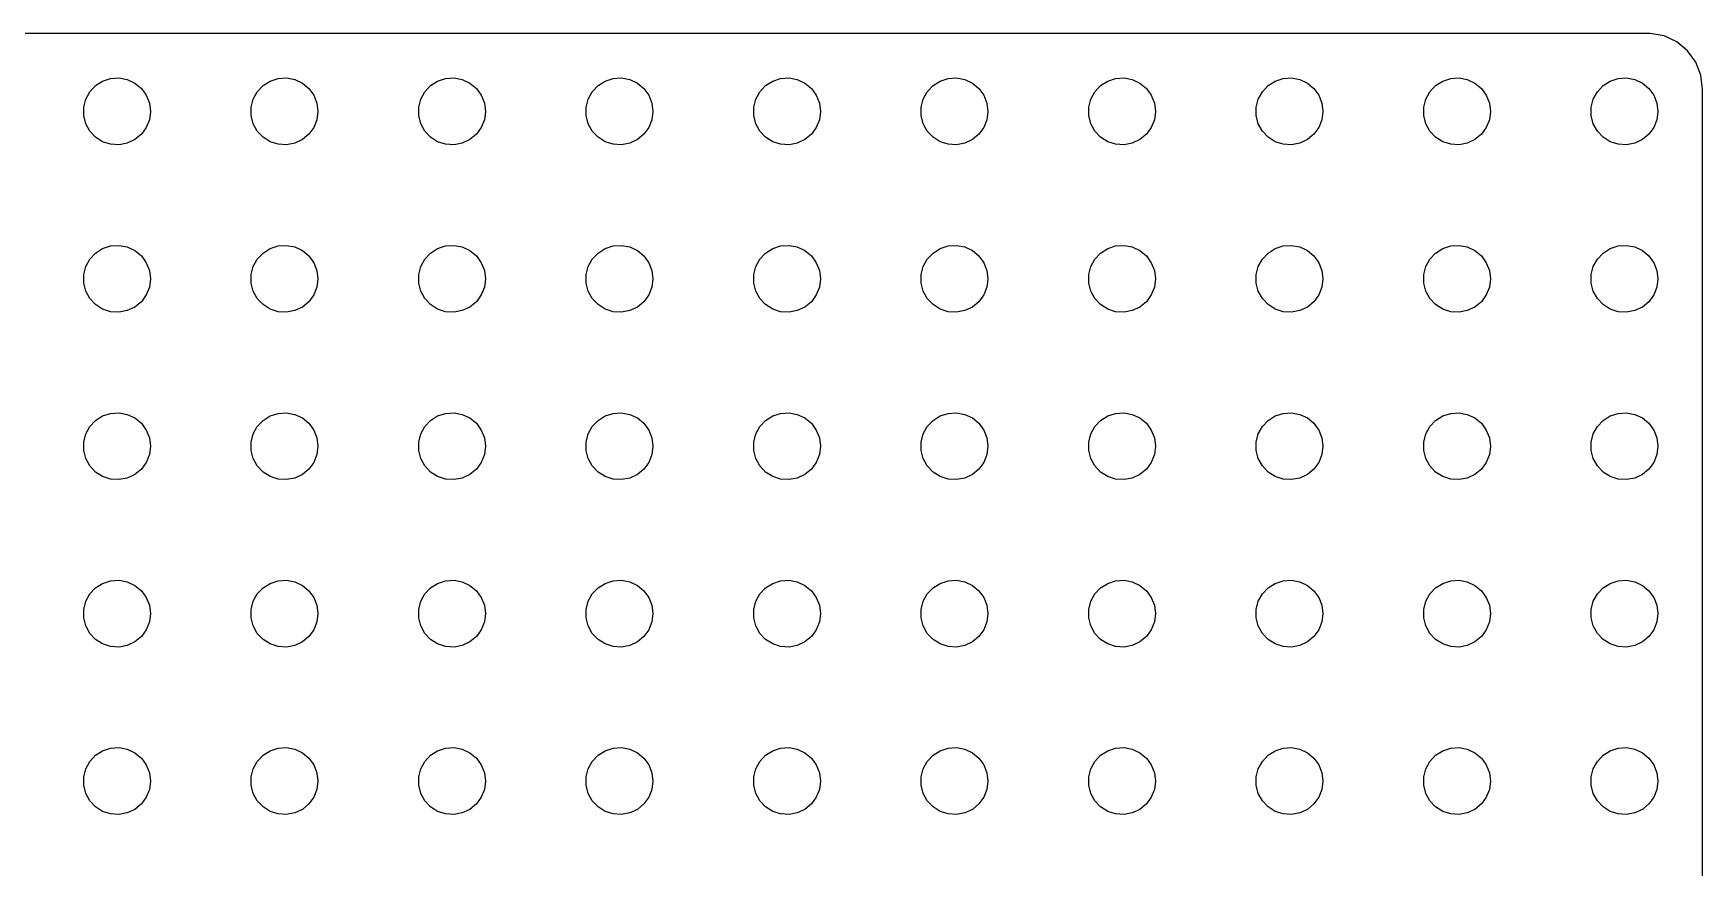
# Model space of a CAD drawing. Header units: metres. Extents: x -149 to 150, y -149 to 149.
# Drawn here: x 0 to 149.5, y 74.7 to 149.5 of the extents above; entities that cross this region are included whole.
import ezdxf

# ---------------------------------------------------------------- set-up
doc = ezdxf.new("R2010")
doc.units = ezdxf.units.M

msp = doc.modelspace()

# ---------------------------------------------------------------- linework, layer by layer
for p, q in [((144.814, 149.49), (-144.186, 149.49)), ((146.045, 149.255), (144.814, 149.49)), ((147.179, 148.722), (146.045, 149.255)), ((148.145, 147.923), (147.179, 148.722)), ((148.882, 146.909), (148.145, 147.923)), ((149.343, 145.743), (148.882, 146.909)), ((5.58772, 144.812), (6.22266, 145.214)), ((6.22266, 145.214), (6.93785, 145.447)), ((6.93785, 145.447), (7.68837, 145.494)), ((7.68837, 145.494), (8.42705, 145.353)), ((8.42705, 145.353), (9.10747, 145.033)), ((9.10747, 145.033), (9.6869, 144.554)), ((20.5877, 144.812), (21.2227, 145.214)), ((21.2227, 145.214), (21.9379, 145.447)), ((21.9379, 145.447), (22.6884, 145.494)), ((22.6884, 145.494), (23.427, 145.353)), ((23.427, 145.353), (24.1075, 145.033)), ((24.1075, 145.033), (24.6869, 144.554)), ((35.5877, 144.812), (36.2227, 145.214)), ((36.2227, 145.214), (36.9379, 145.447)), ((36.9379, 145.447), (37.6884, 145.494)), ((37.6884, 145.494), (38.427, 145.353)), ((38.427, 145.353), (39.1075, 145.033)), ((39.1075, 145.033), (39.6869, 144.554)), ((50.5877, 144.812), (51.2227, 145.214)), ((51.2227, 145.214), (51.9379, 145.447)), ((51.9379, 145.447), (52.6884, 145.494)), ((52.6884, 145.494), (53.427, 145.353)), ((53.427, 145.353), (54.1075, 145.033)), ((54.1075, 145.033), (54.6869, 144.554)), ((65.5877, 144.812), (66.2227, 145.214)), ((66.2227, 145.214), (66.9379, 145.447)), ((66.9379, 145.447), (67.6884, 145.494)), ((67.6884, 145.494), (68.427, 145.353)), ((68.427, 145.353), (69.1075, 145.033)), ((69.1075, 145.033), (69.6869, 144.554)), ((80.5877, 144.812), (81.2227, 145.214)), ((81.2227, 145.214), (81.9379, 145.447)), ((81.9379, 145.447), (82.6884, 145.494)), ((82.6884, 145.494), (83.427, 145.353)), ((83.427, 145.353), (84.1075, 145.033)), ((84.1075, 145.033), (84.6869, 144.554)), ((95.5877, 144.812), (96.2227, 145.214)), ((96.2227, 145.214), (96.9379, 145.447)), ((96.9379, 145.447), (97.6884, 145.494)), ((97.6884, 145.494), (98.427, 145.353)), ((98.427, 145.353), (99.1075, 145.033)), ((99.1075, 145.033), (99.6869, 144.554)), ((110.588, 144.812), (111.223, 145.214)), ((111.223, 145.214), (111.938, 145.447)), ((111.938, 145.447), (112.688, 145.494)), ((112.688, 145.494), (113.427, 145.353)), ((113.427, 145.353), (114.107, 145.033)), ((114.107, 145.033), (114.687, 144.554)), ((125.588, 144.812), (126.223, 145.214)), ((126.223, 145.214), (126.938, 145.447)), ((126.938, 145.447), (127.688, 145.494)), ((127.688, 145.494), (128.427, 145.353)), ((128.427, 145.353), (129.107, 145.033)), ((129.107, 145.033), (129.687, 144.554)), ((140.588, 144.812), (141.223, 145.214)), ((141.223, 145.214), (141.938, 145.447)), ((141.938, 145.447), (142.688, 145.494)), ((142.688, 145.494), (143.427, 145.353)), ((143.427, 145.353), (144.107, 145.033)), ((144.107, 145.033), (144.687, 144.554)), ((149.5, 144.5), (149.343, 145.743)), ((4.52365, 142.876), (4.71066, 143.604)), ((4.71066, 143.604), (5.07294, 144.263)), ((5.07294, 144.263), (5.58772, 144.812)), ((9.6869, 144.554), (10.1289, 143.945)), ((10.1289, 143.945), (10.4057, 143.246)), ((19.5237, 142.876), (19.7107, 143.604)), ((19.7107, 143.604), (20.0729, 144.263)), ((20.0729, 144.263), (20.5877, 144.812)), ((24.6869, 144.554), (25.1289, 143.945)), ((25.1289, 143.945), (25.4057, 143.246)), ((34.5237, 142.876), (34.7107, 143.604)), ((34.7107, 143.604), (35.0729, 144.263)), ((35.0729, 144.263), (35.5877, 144.812)), ((39.6869, 144.554), (40.1289, 143.945)), ((40.1289, 143.945), (40.4057, 143.246)), ((49.5237, 142.876), (49.7107, 143.604)), ((49.7107, 143.604), (50.0729, 144.263)), ((50.0729, 144.263), (50.5877, 144.812)), ((54.6869, 144.554), (55.1289, 143.945)), ((55.1289, 143.945), (55.4057, 143.246)), ((64.5237, 142.876), (64.7107, 143.604)), ((64.7107, 143.604), (65.073, 144.263)), ((65.073, 144.263), (65.5877, 144.812)), ((69.6869, 144.554), (70.1289, 143.945)), ((70.1289, 143.945), (70.4057, 143.246)), ((79.5237, 142.876), (79.7107, 143.604)), ((79.7107, 143.604), (80.073, 144.263)), ((80.073, 144.263), (80.5877, 144.812)), ((84.6869, 144.554), (85.1289, 143.945)), ((85.1289, 143.945), (85.4057, 143.246)), ((94.5237, 142.876), (94.7107, 143.604)), ((94.7107, 143.604), (95.073, 144.263)), ((95.073, 144.263), (95.5877, 144.812)), ((99.6869, 144.554), (100.129, 143.945)), ((100.129, 143.945), (100.406, 143.246)), ((109.524, 142.876), (109.711, 143.604)), ((109.711, 143.604), (110.073, 144.263)), ((110.073, 144.263), (110.588, 144.812)), ((114.687, 144.554), (115.129, 143.945)), ((115.129, 143.945), (115.406, 143.246)), ((124.524, 142.876), (124.711, 143.604)), ((124.711, 143.604), (125.073, 144.263)), ((125.073, 144.263), (125.588, 144.812)), ((129.687, 144.554), (130.129, 143.945)), ((130.129, 143.945), (130.406, 143.246)), ((139.524, 142.876), (139.711, 143.604)), ((139.711, 143.604), (140.073, 144.263)), ((140.073, 144.263), (140.588, 144.812)), ((144.687, 144.554), (145.129, 143.945)), ((145.129, 143.945), (145.406, 143.246)), ((149.5, -144.5), (149.5, 144.5)), ((4.52365, 142.124), (4.52365, 142.876)), ((4.71066, 141.396), (4.52365, 142.124)), ((10.4057, 143.246), (10.5, 142.5)), ((10.5, 142.5), (10.4057, 141.754)), ((19.5237, 142.124), (19.5237, 142.876)), ((19.7107, 141.396), (19.5237, 142.124)), ((25.4057, 143.246), (25.5, 142.5)), ((25.5, 142.5), (25.4057, 141.754)), ((34.5237, 142.124), (34.5237, 142.876)), ((34.7107, 141.396), (34.5237, 142.124)), ((40.4057, 143.246), (40.5, 142.5)), ((40.5, 142.5), (40.4057, 141.754)), ((49.5237, 142.124), (49.5237, 142.876)), ((49.7107, 141.396), (49.5237, 142.124)), ((55.4057, 143.246), (55.5, 142.5)), ((55.5, 142.5), (55.4057, 141.754)), ((64.5237, 142.124), (64.5237, 142.876)), ((64.7107, 141.396), (64.5237, 142.124)), ((70.4057, 143.246), (70.5, 142.5)), ((70.5, 142.5), (70.4057, 141.754)), ((79.5237, 142.124), (79.5237, 142.876)), ((79.7107, 141.396), (79.5237, 142.124)), ((85.4057, 143.246), (85.5, 142.5)), ((85.5, 142.5), (85.4057, 141.754)), ((94.5237, 142.124), (94.5237, 142.876)), ((94.7107, 141.396), (94.5237, 142.124)), ((100.406, 143.246), (100.5, 142.5)), ((100.5, 142.5), (100.406, 141.754)), ((109.524, 142.124), (109.524, 142.876)), ((109.711, 141.396), (109.524, 142.124)), ((115.406, 143.246), (115.5, 142.5)), ((115.5, 142.5), (115.406, 141.754)), ((124.524, 142.124), (124.524, 142.876)), ((124.711, 141.396), (124.524, 142.124)), ((130.406, 143.246), (130.5, 142.5)), ((130.5, 142.5), (130.406, 141.754)), ((139.524, 142.124), (139.524, 142.876)), ((139.711, 141.396), (139.524, 142.124)), ((145.406, 143.246), (145.5, 142.5)), ((145.5, 142.5), (145.406, 141.754)), ((5.07294, 140.737), (4.71066, 141.396)), ((5.58772, 140.188), (5.07294, 140.737)), ((10.1289, 141.055), (9.6869, 140.446)), ((10.4057, 141.754), (10.1289, 141.055)), ((20.0729, 140.737), (19.7107, 141.396)), ((20.5877, 140.188), (20.0729, 140.737)), ((25.1289, 141.055), (24.6869, 140.446)), ((25.4057, 141.754), (25.1289, 141.055)), ((35.0729, 140.737), (34.7107, 141.396)), ((35.5877, 140.188), (35.0729, 140.737)), ((40.1289, 141.055), (39.6869, 140.446)), ((40.4057, 141.754), (40.1289, 141.055)), ((50.0729, 140.737), (49.7107, 141.396)), ((50.5877, 140.188), (50.0729, 140.737)), ((55.1289, 141.055), (54.6869, 140.446)), ((55.4057, 141.754), (55.1289, 141.055)), ((65.073, 140.737), (64.7107, 141.396)), ((65.5877, 140.188), (65.073, 140.737)), ((70.1289, 141.055), (69.6869, 140.446)), ((70.4057, 141.754), (70.1289, 141.055)), ((80.073, 140.737), (79.7107, 141.396)), ((80.5877, 140.188), (80.073, 140.737)), ((85.1289, 141.055), (84.6869, 140.446)), ((85.4057, 141.754), (85.1289, 141.055)), ((95.073, 140.737), (94.7107, 141.396)), ((95.5877, 140.188), (95.073, 140.737)), ((100.129, 141.055), (99.6869, 140.446)), ((100.406, 141.754), (100.129, 141.055)), ((110.073, 140.737), (109.711, 141.396)), ((110.588, 140.188), (110.073, 140.737)), ((115.129, 141.055), (114.687, 140.446)), ((115.406, 141.754), (115.129, 141.055)), ((125.073, 140.737), (124.711, 141.396)), ((125.588, 140.188), (125.073, 140.737)), ((130.129, 141.055), (129.687, 140.446)), ((130.406, 141.754), (130.129, 141.055)), ((140.073, 140.737), (139.711, 141.396)), ((140.588, 140.188), (140.073, 140.737)), ((145.129, 141.055), (144.687, 140.446)), ((145.406, 141.754), (145.129, 141.055)), ((6.22266, 139.786), (5.58772, 140.188)), ((6.93785, 139.553), (6.22266, 139.786)), ((7.68837, 139.506), (6.93785, 139.553)), ((8.42705, 139.647), (7.68837, 139.506)), ((9.10747, 139.967), (8.42705, 139.647)), ((9.6869, 140.446), (9.10747, 139.967)), ((21.2227, 139.786), (20.5877, 140.188)), ((21.9379, 139.553), (21.2227, 139.786)), ((22.6884, 139.506), (21.9379, 139.553)), ((23.427, 139.647), (22.6884, 139.506)), ((24.1075, 139.967), (23.427, 139.647)), ((24.6869, 140.446), (24.1075, 139.967)), ((36.2227, 139.786), (35.5877, 140.188)), ((36.9379, 139.553), (36.2227, 139.786)), ((37.6884, 139.506), (36.9379, 139.553)), ((38.427, 139.647), (37.6884, 139.506)), ((39.1075, 139.967), (38.427, 139.647)), ((39.6869, 140.446), (39.1075, 139.967)), ((51.2227, 139.786), (50.5877, 140.188)), ((51.9379, 139.553), (51.2227, 139.786)), ((52.6884, 139.506), (51.9379, 139.553)), ((53.427, 139.647), (52.6884, 139.506)), ((54.1075, 139.967), (53.427, 139.647)), ((54.6869, 140.446), (54.1075, 139.967)), ((66.2227, 139.786), (65.5877, 140.188)), ((66.9379, 139.553), (66.2227, 139.786)), ((67.6884, 139.506), (66.9379, 139.553)), ((68.427, 139.647), (67.6884, 139.506)), ((69.1075, 139.967), (68.427, 139.647)), ((69.6869, 140.446), (69.1075, 139.967)), ((81.2227, 139.786), (80.5877, 140.188)), ((81.9379, 139.553), (81.2227, 139.786)), ((82.6884, 139.506), (81.9379, 139.553)), ((83.427, 139.647), (82.6884, 139.506)), ((84.1075, 139.967), (83.427, 139.647)), ((84.6869, 140.446), (84.1075, 139.967)), ((96.2227, 139.786), (95.5877, 140.188)), ((96.9379, 139.553), (96.2227, 139.786)), ((97.6884, 139.506), (96.9379, 139.553)), ((98.427, 139.647), (97.6884, 139.506)), ((99.1075, 139.967), (98.427, 139.647)), ((99.6869, 140.446), (99.1075, 139.967)), ((111.223, 139.786), (110.588, 140.188)), ((111.938, 139.553), (111.223, 139.786)), ((112.688, 139.506), (111.938, 139.553)), ((113.427, 139.647), (112.688, 139.506)), ((114.107, 139.967), (113.427, 139.647)), ((114.687, 140.446), (114.107, 139.967)), ((126.223, 139.786), (125.588, 140.188)), ((126.938, 139.553), (126.223, 139.786)), ((127.688, 139.506), (126.938, 139.553)), ((128.427, 139.647), (127.688, 139.506)), ((129.107, 139.967), (128.427, 139.647)), ((129.687, 140.446), (129.107, 139.967)), ((141.223, 139.786), (140.588, 140.188)), ((141.938, 139.553), (141.223, 139.786)), ((142.688, 139.506), (141.938, 139.553)), ((143.427, 139.647), (142.688, 139.506)), ((144.107, 139.967), (143.427, 139.647)), ((144.687, 140.446), (144.107, 139.967)), ((5.58772, 129.812), (6.22266, 130.214)), ((6.22266, 130.214), (6.93785, 130.447)), ((6.93785, 130.447), (7.68837, 130.494)), ((7.68837, 130.494), (8.42705, 130.353)), ((8.42705, 130.353), (9.10747, 130.033)), ((20.5877, 129.812), (21.2227, 130.214)), ((21.2227, 130.214), (21.9379, 130.447)), ((21.9379, 130.447), (22.6884, 130.494)), ((22.6884, 130.494), (23.427, 130.353)), ((23.427, 130.353), (24.1075, 130.033)), ((35.5877, 129.812), (36.2227, 130.214)), ((36.2227, 130.214), (36.9379, 130.447)), ((36.9379, 130.447), (37.6884, 130.494)), ((37.6884, 130.494), (38.427, 130.353)), ((38.427, 130.353), (39.1075, 130.033)), ((50.5877, 129.812), (51.2227, 130.214)), ((51.2227, 130.214), (51.9379, 130.447)), ((51.9379, 130.447), (52.6884, 130.494)), ((52.6884, 130.494), (53.427, 130.353)), ((53.427, 130.353), (54.1075, 130.033)), ((65.5877, 129.812), (66.2227, 130.214)), ((66.2227, 130.214), (66.9379, 130.447)), ((66.9379, 130.447), (67.6884, 130.494)), ((67.6884, 130.494), (68.427, 130.353)), ((68.427, 130.353), (69.1075, 130.033)), ((80.5877, 129.812), (81.2227, 130.214)), ((81.2227, 130.214), (81.9379, 130.447)), ((81.9379, 130.447), (82.6884, 130.494)), ((82.6884, 130.494), (83.427, 130.353)), ((83.427, 130.353), (84.1075, 130.033)), ((95.5877, 129.812), (96.2227, 130.214)), ((96.2227, 130.214), (96.9379, 130.447)), ((96.9379, 130.447), (97.6884, 130.494)), ((97.6884, 130.494), (98.427, 130.353)), ((98.427, 130.353), (99.1075, 130.033)), ((110.588, 129.812), (111.223, 130.214)), ((111.223, 130.214), (111.938, 130.447)), ((111.938, 130.447), (112.688, 130.494)), ((112.688, 130.494), (113.427, 130.353)), ((113.427, 130.353), (114.107, 130.033)), ((125.588, 129.812), (126.223, 130.214)), ((126.223, 130.214), (126.938, 130.447)), ((126.938, 130.447), (127.688, 130.494)), ((127.688, 130.494), (128.427, 130.353)), ((128.427, 130.353), (129.107, 130.033)), ((140.588, 129.812), (141.223, 130.214)), ((141.223, 130.214), (141.938, 130.447)), ((141.938, 130.447), (142.688, 130.494)), ((142.688, 130.494), (143.427, 130.353)), ((143.427, 130.353), (144.107, 130.033)), ((4.52365, 127.876), (4.71066, 128.604)), ((4.71066, 128.604), (5.07294, 129.263)), ((5.07294, 129.263), (5.58772, 129.812)), ((9.10747, 130.033), (9.6869, 129.554)), ((9.6869, 129.554), (10.1289, 128.945)), ((10.1289, 128.945), (10.4057, 128.246)), ((19.5237, 127.876), (19.7107, 128.604)), ((19.7107, 128.604), (20.0729, 129.263)), ((20.0729, 129.263), (20.5877, 129.812)), ((24.1075, 130.033), (24.6869, 129.554)), ((24.6869, 129.554), (25.1289, 128.945)), ((25.1289, 128.945), (25.4057, 128.246)), ((34.5237, 127.876), (34.7107, 128.604)), ((34.7107, 128.604), (35.0729, 129.263)), ((35.0729, 129.263), (35.5877, 129.812)), ((39.1075, 130.033), (39.6869, 129.554)), ((39.6869, 129.554), (40.1289, 128.945)), ((40.1289, 128.945), (40.4057, 128.246)), ((49.5237, 127.876), (49.7107, 128.604)), ((49.7107, 128.604), (50.0729, 129.263)), ((50.0729, 129.263), (50.5877, 129.812)), ((54.1075, 130.033), (54.6869, 129.554)), ((54.6869, 129.554), (55.1289, 128.945)), ((55.1289, 128.945), (55.4057, 128.246)), ((64.5237, 127.876), (64.7107, 128.604)), ((64.7107, 128.604), (65.073, 129.263)), ((65.073, 129.263), (65.5877, 129.812)), ((69.1075, 130.033), (69.6869, 129.554)), ((69.6869, 129.554), (70.1289, 128.945)), ((70.1289, 128.945), (70.4057, 128.246)), ((79.5237, 127.876), (79.7107, 128.604)), ((79.7107, 128.604), (80.073, 129.263)), ((80.073, 129.263), (80.5877, 129.812)), ((84.1075, 130.033), (84.6869, 129.554)), ((84.6869, 129.554), (85.1289, 128.945)), ((85.1289, 128.945), (85.4057, 128.246)), ((94.5237, 127.876), (94.7107, 128.604)), ((94.7107, 128.604), (95.073, 129.263)), ((95.073, 129.263), (95.5877, 129.812)), ((99.1075, 130.033), (99.6869, 129.554)), ((99.6869, 129.554), (100.129, 128.945)), ((100.129, 128.945), (100.406, 128.246)), ((109.524, 127.876), (109.711, 128.604)), ((109.711, 128.604), (110.073, 129.263)), ((110.073, 129.263), (110.588, 129.812)), ((114.107, 130.033), (114.687, 129.554)), ((114.687, 129.554), (115.129, 128.945)), ((115.129, 128.945), (115.406, 128.246)), ((124.524, 127.876), (124.711, 128.604)), ((124.711, 128.604), (125.073, 129.263)), ((125.073, 129.263), (125.588, 129.812)), ((129.107, 130.033), (129.687, 129.554)), ((129.687, 129.554), (130.129, 128.945)), ((130.129, 128.945), (130.406, 128.246)), ((139.524, 127.876), (139.711, 128.604)), ((139.711, 128.604), (140.073, 129.263)), ((140.073, 129.263), (140.588, 129.812)), ((144.107, 130.033), (144.687, 129.554)), ((144.687, 129.554), (145.129, 128.945)), ((145.129, 128.945), (145.406, 128.246)), ((4.52365, 127.124), (4.52365, 127.876)), ((4.71066, 126.396), (4.52365, 127.124)), ((10.4057, 128.246), (10.5, 127.5)), ((10.5, 127.5), (10.4057, 126.754)), ((19.5237, 127.124), (19.5237, 127.876)), ((19.7107, 126.396), (19.5237, 127.124)), ((25.4057, 128.246), (25.5, 127.5)), ((25.5, 127.5), (25.4057, 126.754)), ((34.5237, 127.124), (34.5237, 127.876)), ((34.7107, 126.396), (34.5237, 127.124)), ((40.4057, 128.246), (40.5, 127.5)), ((40.5, 127.5), (40.4057, 126.754)), ((49.5237, 127.124), (49.5237, 127.876)), ((49.7107, 126.396), (49.5237, 127.124)), ((55.4057, 128.246), (55.5, 127.5)), ((55.5, 127.5), (55.4057, 126.754)), ((64.5237, 127.124), (64.5237, 127.876)), ((64.7107, 126.396), (64.5237, 127.124)), ((70.4057, 128.246), (70.5, 127.5)), ((70.5, 127.5), (70.4057, 126.754)), ((79.5237, 127.124), (79.5237, 127.876)), ((79.7107, 126.396), (79.5237, 127.124)), ((85.4057, 128.246), (85.5, 127.5)), ((85.5, 127.5), (85.4057, 126.754)), ((94.5237, 127.124), (94.5237, 127.876)), ((94.7107, 126.396), (94.5237, 127.124)), ((100.406, 128.246), (100.5, 127.5)), ((100.5, 127.5), (100.406, 126.754)), ((109.524, 127.124), (109.524, 127.876)), ((109.711, 126.396), (109.524, 127.124)), ((115.406, 128.246), (115.5, 127.5)), ((115.5, 127.5), (115.406, 126.754)), ((124.524, 127.124), (124.524, 127.876)), ((124.711, 126.396), (124.524, 127.124)), ((130.406, 128.246), (130.5, 127.5)), ((130.5, 127.5), (130.406, 126.754)), ((139.524, 127.124), (139.524, 127.876)), ((139.711, 126.396), (139.524, 127.124)), ((145.406, 128.246), (145.5, 127.5)), ((145.5, 127.5), (145.406, 126.754)), ((5.07294, 125.737), (4.71066, 126.396)), ((5.58772, 125.188), (5.07294, 125.737)), ((10.1289, 126.055), (9.6869, 125.446)), ((10.4057, 126.754), (10.1289, 126.055)), ((20.0729, 125.737), (19.7107, 126.396)), ((20.5877, 125.188), (20.0729, 125.737)), ((25.1289, 126.055), (24.6869, 125.446)), ((25.4057, 126.754), (25.1289, 126.055)), ((35.0729, 125.737), (34.7107, 126.396)), ((35.5877, 125.188), (35.0729, 125.737)), ((40.1289, 126.055), (39.6869, 125.446)), ((40.4057, 126.754), (40.1289, 126.055)), ((50.0729, 125.737), (49.7107, 126.396)), ((50.5877, 125.188), (50.0729, 125.737)), ((55.1289, 126.055), (54.6869, 125.446)), ((55.4057, 126.754), (55.1289, 126.055)), ((65.073, 125.737), (64.7107, 126.396)), ((65.5877, 125.188), (65.073, 125.737)), ((70.1289, 126.055), (69.6869, 125.446)), ((70.4057, 126.754), (70.1289, 126.055)), ((80.073, 125.737), (79.7107, 126.396)), ((80.5877, 125.188), (80.073, 125.737)), ((85.1289, 126.055), (84.6869, 125.446)), ((85.4057, 126.754), (85.1289, 126.055)), ((95.073, 125.737), (94.7107, 126.396)), ((95.5877, 125.188), (95.073, 125.737)), ((100.129, 126.055), (99.6869, 125.446)), ((100.406, 126.754), (100.129, 126.055)), ((110.073, 125.737), (109.711, 126.396)), ((110.588, 125.188), (110.073, 125.737)), ((115.129, 126.055), (114.687, 125.446)), ((115.406, 126.754), (115.129, 126.055)), ((125.073, 125.737), (124.711, 126.396)), ((125.588, 125.188), (125.073, 125.737)), ((130.129, 126.055), (129.687, 125.446)), ((130.406, 126.754), (130.129, 126.055)), ((140.073, 125.737), (139.711, 126.396)), ((140.588, 125.188), (140.073, 125.737)), ((145.129, 126.055), (144.687, 125.446)), ((145.406, 126.754), (145.129, 126.055)), ((6.22266, 124.786), (5.58772, 125.188)), ((6.93785, 124.553), (6.22266, 124.786)), ((7.68837, 124.506), (6.93785, 124.553)), ((8.42705, 124.647), (7.68837, 124.506)), ((9.10747, 124.967), (8.42705, 124.647)), ((9.6869, 125.446), (9.10747, 124.967)), ((21.2227, 124.786), (20.5877, 125.188)), ((21.9379, 124.553), (21.2227, 124.786)), ((22.6884, 124.506), (21.9379, 124.553)), ((23.427, 124.647), (22.6884, 124.506)), ((24.1075, 124.967), (23.427, 124.647)), ((24.6869, 125.446), (24.1075, 124.967)), ((36.2227, 124.786), (35.5877, 125.188)), ((36.9379, 124.553), (36.2227, 124.786)), ((37.6884, 124.506), (36.9379, 124.553)), ((38.427, 124.647), (37.6884, 124.506)), ((39.1075, 124.967), (38.427, 124.647)), ((39.6869, 125.446), (39.1075, 124.967)), ((51.2227, 124.786), (50.5877, 125.188)), ((51.9379, 124.553), (51.2227, 124.786)), ((52.6884, 124.506), (51.9379, 124.553)), ((53.427, 124.647), (52.6884, 124.506)), ((54.1075, 124.967), (53.427, 124.647)), ((54.6869, 125.446), (54.1075, 124.967)), ((66.2227, 124.786), (65.5877, 125.188)), ((66.9379, 124.553), (66.2227, 124.786)), ((67.6884, 124.506), (66.9379, 124.553)), ((68.427, 124.647), (67.6884, 124.506)), ((69.1075, 124.967), (68.427, 124.647)), ((69.6869, 125.446), (69.1075, 124.967)), ((81.2227, 124.786), (80.5877, 125.188)), ((81.9379, 124.553), (81.2227, 124.786)), ((82.6884, 124.506), (81.9379, 124.553)), ((83.427, 124.647), (82.6884, 124.506)), ((84.1075, 124.967), (83.427, 124.647)), ((84.6869, 125.446), (84.1075, 124.967)), ((96.2227, 124.786), (95.5877, 125.188)), ((96.9379, 124.553), (96.2227, 124.786)), ((97.6884, 124.506), (96.9379, 124.553)), ((98.427, 124.647), (97.6884, 124.506)), ((99.1075, 124.967), (98.427, 124.647)), ((99.6869, 125.446), (99.1075, 124.967)), ((111.223, 124.786), (110.588, 125.188)), ((111.938, 124.553), (111.223, 124.786)), ((112.688, 124.506), (111.938, 124.553)), ((113.427, 124.647), (112.688, 124.506)), ((114.107, 124.967), (113.427, 124.647)), ((114.687, 125.446), (114.107, 124.967)), ((126.223, 124.786), (125.588, 125.188)), ((126.938, 124.553), (126.223, 124.786)), ((127.688, 124.506), (126.938, 124.553)), ((128.427, 124.647), (127.688, 124.506)), ((129.107, 124.967), (128.427, 124.647)), ((129.687, 125.446), (129.107, 124.967)), ((141.223, 124.786), (140.588, 125.188)), ((141.938, 124.553), (141.223, 124.786)), ((142.688, 124.506), (141.938, 124.553)), ((143.427, 124.647), (142.688, 124.506)), ((144.107, 124.967), (143.427, 124.647)), ((144.687, 125.446), (144.107, 124.967)), ((5.58772, 114.812), (6.22266, 115.214)), ((6.22266, 115.214), (6.93785, 115.447)), ((6.93785, 115.447), (7.68837, 115.494)), ((7.68837, 115.494), (8.42705, 115.353)), ((8.42705, 115.353), (9.10747, 115.033)), ((20.5877, 114.812), (21.2227, 115.214)), ((21.2227, 115.214), (21.9379, 115.447)), ((21.9379, 115.447), (22.6884, 115.494)), ((22.6884, 115.494), (23.427, 115.353)), ((23.427, 115.353), (24.1075, 115.033)), ((35.5877, 114.812), (36.2227, 115.214)), ((36.2227, 115.214), (36.9379, 115.447)), ((36.9379, 115.447), (37.6884, 115.494)), ((37.6884, 115.494), (38.427, 115.353)), ((38.427, 115.353), (39.1075, 115.033)), ((50.5877, 114.812), (51.2227, 115.214)), ((51.2227, 115.214), (51.9379, 115.447)), ((51.9379, 115.447), (52.6884, 115.494)), ((52.6884, 115.494), (53.427, 115.353)), ((53.427, 115.353), (54.1075, 115.033)), ((65.5877, 114.812), (66.2227, 115.214)), ((66.2227, 115.214), (66.9379, 115.447)), ((66.9379, 115.447), (67.6884, 115.494)), ((67.6884, 115.494), (68.427, 115.353)), ((68.427, 115.353), (69.1075, 115.033)), ((80.5877, 114.812), (81.2227, 115.214)), ((81.2227, 115.214), (81.9379, 115.447)), ((81.9379, 115.447), (82.6884, 115.494)), ((82.6884, 115.494), (83.427, 115.353)), ((83.427, 115.353), (84.1075, 115.033)), ((95.5877, 114.812), (96.2227, 115.214)), ((96.2227, 115.214), (96.9379, 115.447)), ((96.9379, 115.447), (97.6884, 115.494)), ((97.6884, 115.494), (98.427, 115.353)), ((98.427, 115.353), (99.1075, 115.033)), ((110.588, 114.812), (111.223, 115.214)), ((111.223, 115.214), (111.938, 115.447)), ((111.938, 115.447), (112.688, 115.494)), ((112.688, 115.494), (113.427, 115.353)), ((113.427, 115.353), (114.107, 115.033)), ((125.588, 114.812), (126.223, 115.214)), ((126.223, 115.214), (126.938, 115.447)), ((126.938, 115.447), (127.688, 115.494)), ((127.688, 115.494), (128.427, 115.353)), ((128.427, 115.353), (129.107, 115.033)), ((140.588, 114.812), (141.223, 115.214)), ((141.223, 115.214), (141.938, 115.447)), ((141.938, 115.447), (142.688, 115.494)), ((142.688, 115.494), (143.427, 115.353)), ((143.427, 115.353), (144.107, 115.033)), ((4.71066, 113.604), (5.07294, 114.263)), ((5.07294, 114.263), (5.58772, 114.812)), ((9.10747, 115.033), (9.6869, 114.554)), ((9.6869, 114.554), (10.1289, 113.945)), ((10.1289, 113.945), (10.4057, 113.246)), ((19.7107, 113.604), (20.0729, 114.263)), ((20.0729, 114.263), (20.5877, 114.812)), ((24.1075, 115.033), (24.6869, 114.554)), ((24.6869, 114.554), (25.1289, 113.945)), ((25.1289, 113.945), (25.4057, 113.246)), ((34.7107, 113.604), (35.0729, 114.263)), ((35.0729, 114.263), (35.5877, 114.812)), ((39.1075, 115.033), (39.6869, 114.554)), ((39.6869, 114.554), (40.1289, 113.945)), ((40.1289, 113.945), (40.4057, 113.246)), ((49.7107, 113.604), (50.0729, 114.263)), ((50.0729, 114.263), (50.5877, 114.812)), ((54.1075, 115.033), (54.6869, 114.554)), ((54.6869, 114.554), (55.1289, 113.945)), ((55.1289, 113.945), (55.4057, 113.246)), ((64.7107, 113.604), (65.073, 114.263)), ((65.073, 114.263), (65.5877, 114.812)), ((69.1075, 115.033), (69.6869, 114.554)), ((69.6869, 114.554), (70.1289, 113.945)), ((70.1289, 113.945), (70.4057, 113.246)), ((79.7107, 113.604), (80.073, 114.263)), ((80.073, 114.263), (80.5877, 114.812)), ((84.1075, 115.033), (84.6869, 114.554)), ((84.6869, 114.554), (85.1289, 113.945)), ((85.1289, 113.945), (85.4057, 113.246)), ((94.7107, 113.604), (95.073, 114.263)), ((95.073, 114.263), (95.5877, 114.812)), ((99.1075, 115.033), (99.6869, 114.554)), ((99.6869, 114.554), (100.129, 113.945)), ((100.129, 113.945), (100.406, 113.246)), ((109.711, 113.604), (110.073, 114.263)), ((110.073, 114.263), (110.588, 114.812)), ((114.107, 115.033), (114.687, 114.554)), ((114.687, 114.554), (115.129, 113.945)), ((115.129, 113.945), (115.406, 113.246)), ((124.711, 113.604), (125.073, 114.263)), ((125.073, 114.263), (125.588, 114.812)), ((129.107, 115.033), (129.687, 114.554)), ((129.687, 114.554), (130.129, 113.945)), ((130.129, 113.945), (130.406, 113.246)), ((139.711, 113.604), (140.073, 114.263)), ((140.073, 114.263), (140.588, 114.812)), ((144.107, 115.033), (144.687, 114.554)), ((144.687, 114.554), (145.129, 113.945)), ((145.129, 113.945), (145.406, 113.246)), ((4.52365, 112.876), (4.71066, 113.604)), ((4.52365, 112.124), (4.52365, 112.876)), ((4.71066, 111.396), (4.52365, 112.124)), ((10.4057, 113.246), (10.5, 112.5)), ((10.5, 112.5), (10.4057, 111.754)), ((19.5237, 112.876), (19.7107, 113.604)), ((19.5237, 112.124), (19.5237, 112.876)), ((19.7107, 111.396), (19.5237, 112.124)), ((25.4057, 113.246), (25.5, 112.5)), ((25.5, 112.5), (25.4057, 111.754)), ((34.5237, 112.876), (34.7107, 113.604)), ((34.5237, 112.124), (34.5237, 112.876)), ((34.7107, 111.396), (34.5237, 112.124)), ((40.4057, 113.246), (40.5, 112.5)), ((40.5, 112.5), (40.4057, 111.754)), ((49.5237, 112.876), (49.7107, 113.604)), ((49.5237, 112.124), (49.5237, 112.876)), ((49.7107, 111.396), (49.5237, 112.124)), ((55.4057, 113.246), (55.5, 112.5)), ((55.5, 112.5), (55.4057, 111.754)), ((64.5237, 112.876), (64.7107, 113.604)), ((64.5237, 112.124), (64.5237, 112.876)), ((64.7107, 111.396), (64.5237, 112.124)), ((70.4057, 113.246), (70.5, 112.5)), ((70.5, 112.5), (70.4057, 111.754)), ((79.5237, 112.876), (79.7107, 113.604)), ((79.5237, 112.124), (79.5237, 112.876)), ((79.7107, 111.396), (79.5237, 112.124)), ((85.4057, 113.246), (85.5, 112.5)), ((85.5, 112.5), (85.4057, 111.754)), ((94.5237, 112.876), (94.7107, 113.604)), ((94.5237, 112.124), (94.5237, 112.876)), ((94.7107, 111.396), (94.5237, 112.124)), ((100.406, 113.246), (100.5, 112.5)), ((100.5, 112.5), (100.406, 111.754)), ((109.524, 112.876), (109.711, 113.604)), ((109.524, 112.124), (109.524, 112.876)), ((109.711, 111.396), (109.524, 112.124)), ((115.406, 113.246), (115.5, 112.5)), ((115.5, 112.5), (115.406, 111.754)), ((124.524, 112.876), (124.711, 113.604)), ((124.524, 112.124), (124.524, 112.876)), ((124.711, 111.396), (124.524, 112.124)), ((130.406, 113.246), (130.5, 112.5)), ((130.5, 112.5), (130.406, 111.754)), ((139.524, 112.876), (139.711, 113.604)), ((139.524, 112.124), (139.524, 112.876)), ((139.711, 111.396), (139.524, 112.124)), ((145.406, 113.246), (145.5, 112.5)), ((145.5, 112.5), (145.406, 111.754)), ((5.07294, 110.737), (4.71066, 111.396)), ((5.58772, 110.188), (5.07294, 110.737)), ((10.1289, 111.055), (9.6869, 110.446)), ((10.4057, 111.754), (10.1289, 111.055)), ((20.0729, 110.737), (19.7107, 111.396)), ((20.5877, 110.188), (20.0729, 110.737)), ((25.1289, 111.055), (24.6869, 110.446)), ((25.4057, 111.754), (25.1289, 111.055)), ((35.0729, 110.737), (34.7107, 111.396)), ((35.5877, 110.188), (35.0729, 110.737)), ((40.1289, 111.055), (39.6869, 110.446)), ((40.4057, 111.754), (40.1289, 111.055)), ((50.0729, 110.737), (49.7107, 111.396)), ((50.5877, 110.188), (50.0729, 110.737)), ((55.1289, 111.055), (54.6869, 110.446)), ((55.4057, 111.754), (55.1289, 111.055)), ((65.073, 110.737), (64.7107, 111.396)), ((65.5877, 110.188), (65.073, 110.737)), ((70.1289, 111.055), (69.6869, 110.446)), ((70.4057, 111.754), (70.1289, 111.055)), ((80.073, 110.737), (79.7107, 111.396)), ((80.5877, 110.188), (80.073, 110.737)), ((85.1289, 111.055), (84.6869, 110.446)), ((85.4057, 111.754), (85.1289, 111.055)), ((95.073, 110.737), (94.7107, 111.396)), ((95.5877, 110.188), (95.073, 110.737)), ((100.129, 111.055), (99.6869, 110.446)), ((100.406, 111.754), (100.129, 111.055)), ((110.073, 110.737), (109.711, 111.396)), ((110.588, 110.188), (110.073, 110.737)), ((115.129, 111.055), (114.687, 110.446)), ((115.406, 111.754), (115.129, 111.055)), ((125.073, 110.737), (124.711, 111.396)), ((125.588, 110.188), (125.073, 110.737)), ((130.129, 111.055), (129.687, 110.446)), ((130.406, 111.754), (130.129, 111.055)), ((140.073, 110.737), (139.711, 111.396)), ((140.588, 110.188), (140.073, 110.737)), ((145.129, 111.055), (144.687, 110.446)), ((145.406, 111.754), (145.129, 111.055)), ((6.22266, 109.786), (5.58772, 110.188)), ((6.93785, 109.553), (6.22266, 109.786)), ((7.68837, 109.506), (6.93785, 109.553)), ((8.42705, 109.647), (7.68837, 109.506)), ((9.10747, 109.967), (8.42705, 109.647)), ((9.6869, 110.446), (9.10747, 109.967)), ((21.2227, 109.786), (20.5877, 110.188)), ((21.9379, 109.553), (21.2227, 109.786)), ((22.6884, 109.506), (21.9379, 109.553)), ((23.427, 109.647), (22.6884, 109.506)), ((24.1075, 109.967), (23.427, 109.647)), ((24.6869, 110.446), (24.1075, 109.967)), ((36.2227, 109.786), (35.5877, 110.188)), ((36.9379, 109.553), (36.2227, 109.786)), ((37.6884, 109.506), (36.9379, 109.553)), ((38.427, 109.647), (37.6884, 109.506)), ((39.1075, 109.967), (38.427, 109.647)), ((39.6869, 110.446), (39.1075, 109.967)), ((51.2227, 109.786), (50.5877, 110.188)), ((51.9379, 109.553), (51.2227, 109.786)), ((52.6884, 109.506), (51.9379, 109.553)), ((53.427, 109.647), (52.6884, 109.506)), ((54.1075, 109.967), (53.427, 109.647)), ((54.6869, 110.446), (54.1075, 109.967)), ((66.2227, 109.786), (65.5877, 110.188)), ((66.9379, 109.553), (66.2227, 109.786)), ((67.6884, 109.506), (66.9379, 109.553)), ((68.427, 109.647), (67.6884, 109.506)), ((69.1075, 109.967), (68.427, 109.647)), ((69.6869, 110.446), (69.1075, 109.967)), ((81.2227, 109.786), (80.5877, 110.188)), ((81.9379, 109.553), (81.2227, 109.786)), ((82.6884, 109.506), (81.9379, 109.553)), ((83.427, 109.647), (82.6884, 109.506)), ((84.1075, 109.967), (83.427, 109.647)), ((84.6869, 110.446), (84.1075, 109.967)), ((96.2227, 109.786), (95.5877, 110.188)), ((96.9379, 109.553), (96.2227, 109.786)), ((97.6884, 109.506), (96.9379, 109.553)), ((98.427, 109.647), (97.6884, 109.506)), ((99.1075, 109.967), (98.427, 109.647)), ((99.6869, 110.446), (99.1075, 109.967)), ((111.223, 109.786), (110.588, 110.188)), ((111.938, 109.553), (111.223, 109.786)), ((112.688, 109.506), (111.938, 109.553)), ((113.427, 109.647), (112.688, 109.506)), ((114.107, 109.967), (113.427, 109.647)), ((114.687, 110.446), (114.107, 109.967)), ((126.223, 109.786), (125.588, 110.188)), ((126.938, 109.553), (126.223, 109.786)), ((127.688, 109.506), (126.938, 109.553)), ((128.427, 109.647), (127.688, 109.506)), ((129.107, 109.967), (128.427, 109.647)), ((129.687, 110.446), (129.107, 109.967)), ((141.223, 109.786), (140.588, 110.188)), ((141.938, 109.553), (141.223, 109.786)), ((142.688, 109.506), (141.938, 109.553)), ((143.427, 109.647), (142.688, 109.506)), ((144.107, 109.967), (143.427, 109.647)), ((144.687, 110.446), (144.107, 109.967)), ((5.58772, 99.8115), (6.22266, 100.214)), ((6.22266, 100.214), (6.93785, 100.447)), ((6.93785, 100.447), (7.68837, 100.494)), ((7.68837, 100.494), (8.42705, 100.353)), ((8.42705, 100.353), (9.10747, 100.033)), ((20.5877, 99.8115), (21.2227, 100.214)), ((21.2227, 100.214), (21.9379, 100.447)), ((21.9379, 100.447), (22.6884, 100.494)), ((22.6884, 100.494), (23.427, 100.353)), ((23.427, 100.353), (24.1075, 100.033)), ((35.5877, 99.8115), (36.2227, 100.214)), ((36.2227, 100.214), (36.9379, 100.447)), ((36.9379, 100.447), (37.6884, 100.494)), ((37.6884, 100.494), (38.427, 100.353)), ((38.427, 100.353), (39.1075, 100.033)), ((50.5877, 99.8115), (51.2227, 100.214)), ((51.2227, 100.214), (51.9379, 100.447)), ((51.9379, 100.447), (52.6884, 100.494)), ((52.6884, 100.494), (53.427, 100.353)), ((53.427, 100.353), (54.1075, 100.033)), ((65.5877, 99.8115), (66.2227, 100.214)), ((66.2227, 100.214), (66.9379, 100.447)), ((66.9379, 100.447), (67.6884, 100.494)), ((67.6884, 100.494), (68.427, 100.353)), ((68.427, 100.353), (69.1075, 100.033)), ((80.5877, 99.8115), (81.2227, 100.214)), ((81.2227, 100.214), (81.9379, 100.447)), ((81.9379, 100.447), (82.6884, 100.494)), ((82.6884, 100.494), (83.427, 100.353)), ((83.427, 100.353), (84.1075, 100.033)), ((95.5877, 99.8115), (96.2227, 100.214)), ((96.2227, 100.214), (96.9379, 100.447)), ((96.9379, 100.447), (97.6884, 100.494)), ((97.6884, 100.494), (98.427, 100.353)), ((98.427, 100.353), (99.1075, 100.033)), ((110.588, 99.8115), (111.223, 100.214)), ((111.223, 100.214), (111.938, 100.447)), ((111.938, 100.447), (112.688, 100.494)), ((112.688, 100.494), (113.427, 100.353)), ((113.427, 100.353), (114.107, 100.033)), ((125.588, 99.8115), (126.223, 100.214)), ((126.223, 100.214), (126.938, 100.447)), ((126.938, 100.447), (127.688, 100.494)), ((127.688, 100.494), (128.427, 100.353)), ((128.427, 100.353), (129.107, 100.033)), ((140.588, 99.8115), (141.223, 100.214)), ((141.223, 100.214), (141.938, 100.447)), ((141.938, 100.447), (142.688, 100.494)), ((142.688, 100.494), (143.427, 100.353)), ((143.427, 100.353), (144.107, 100.033)), ((4.71066, 98.6044), (5.07294, 99.2634)), ((5.07294, 99.2634), (5.58772, 99.8115)), ((9.10747, 100.033), (9.6869, 99.5536)), ((9.6869, 99.5536), (10.1289, 98.9453)), ((10.1289, 98.9453), (10.4057, 98.2461)), ((19.7107, 98.6044), (20.0729, 99.2634)), ((20.0729, 99.2634), (20.5877, 99.8115)), ((24.1075, 100.033), (24.6869, 99.5536)), ((24.6869, 99.5536), (25.1289, 98.9453)), ((25.1289, 98.9453), (25.4057, 98.2461)), ((34.7107, 98.6044), (35.0729, 99.2634)), ((35.0729, 99.2634), (35.5877, 99.8115)), ((39.1075, 100.033), (39.6869, 99.5536)), ((39.6869, 99.5536), (40.1289, 98.9453)), ((40.1289, 98.9453), (40.4057, 98.2461)), ((49.7107, 98.6044), (50.0729, 99.2634)), ((50.0729, 99.2634), (50.5877, 99.8115)), ((54.1075, 100.033), (54.6869, 99.5536)), ((54.6869, 99.5536), (55.1289, 98.9453)), ((55.1289, 98.9453), (55.4057, 98.2461)), ((64.7107, 98.6044), (65.073, 99.2634)), ((65.073, 99.2634), (65.5877, 99.8115)), ((69.1075, 100.033), (69.6869, 99.5536)), ((69.6869, 99.5536), (70.1289, 98.9453)), ((70.1289, 98.9453), (70.4057, 98.2461)), ((79.7107, 98.6044), (80.073, 99.2634)), ((80.073, 99.2634), (80.5877, 99.8115)), ((84.1075, 100.033), (84.6869, 99.5536)), ((84.6869, 99.5536), (85.1289, 98.9453)), ((85.1289, 98.9453), (85.4057, 98.2461)), ((94.7107, 98.6044), (95.073, 99.2634)), ((95.073, 99.2634), (95.5877, 99.8115)), ((99.1075, 100.033), (99.6869, 99.5536)), ((99.6869, 99.5536), (100.129, 98.9453)), ((100.129, 98.9453), (100.406, 98.2461)), ((109.711, 98.6044), (110.073, 99.2634)), ((110.073, 99.2634), (110.588, 99.8115)), ((114.107, 100.033), (114.687, 99.5536)), ((114.687, 99.5536), (115.129, 98.9453)), ((115.129, 98.9453), (115.406, 98.2461)), ((124.711, 98.6044), (125.073, 99.2634)), ((125.073, 99.2634), (125.588, 99.8115)), ((129.107, 100.033), (129.687, 99.5536)), ((129.687, 99.5536), (130.129, 98.9453)), ((130.129, 98.9453), (130.406, 98.2461)), ((139.711, 98.6044), (140.073, 99.2634)), ((140.073, 99.2634), (140.588, 99.8115)), ((144.107, 100.033), (144.687, 99.5536)), ((144.687, 99.5536), (145.129, 98.9453)), ((145.129, 98.9453), (145.406, 98.2461)), ((4.52365, 97.876), (4.71066, 98.6044)), ((4.52365, 97.124), (4.52365, 97.876)), ((10.4057, 98.2461), (10.5, 97.5)), ((10.5, 97.5), (10.4057, 96.7539)), ((19.5237, 97.876), (19.7107, 98.6044)), ((19.5237, 97.124), (19.5237, 97.876)), ((25.4057, 98.2461), (25.5, 97.5)), ((25.5, 97.5), (25.4057, 96.7539)), ((34.5237, 97.876), (34.7107, 98.6044)), ((34.5237, 97.124), (34.5237, 97.876)), ((40.4057, 98.2461), (40.5, 97.5)), ((40.5, 97.5), (40.4057, 96.7539)), ((49.5237, 97.876), (49.7107, 98.6044)), ((49.5237, 97.124), (49.5237, 97.876)), ((55.4057, 98.2461), (55.5, 97.5)), ((55.5, 97.5), (55.4057, 96.7539)), ((64.5237, 97.876), (64.7107, 98.6044)), ((64.5237, 97.124), (64.5237, 97.876)), ((70.4057, 98.2461), (70.5, 97.5)), ((70.5, 97.5), (70.4057, 96.7539)), ((79.5237, 97.876), (79.7107, 98.6044)), ((79.5237, 97.124), (79.5237, 97.876)), ((85.4057, 98.2461), (85.5, 97.5)), ((85.5, 97.5), (85.4057, 96.7539)), ((94.5237, 97.876), (94.7107, 98.6044)), ((94.5237, 97.124), (94.5237, 97.876)), ((100.406, 98.2461), (100.5, 97.5)), ((100.5, 97.5), (100.406, 96.7539)), ((109.524, 97.876), (109.711, 98.6044)), ((109.524, 97.124), (109.524, 97.876)), ((115.406, 98.2461), (115.5, 97.5)), ((115.5, 97.5), (115.406, 96.7539)), ((124.524, 97.876), (124.711, 98.6044)), ((124.524, 97.124), (124.524, 97.876)), ((130.406, 98.2461), (130.5, 97.5)), ((130.5, 97.5), (130.406, 96.7539)), ((139.524, 97.876), (139.711, 98.6044)), ((139.524, 97.124), (139.524, 97.876)), ((145.406, 98.2461), (145.5, 97.5)), ((145.5, 97.5), (145.406, 96.7539)), ((4.71066, 96.3956), (4.52365, 97.124)), ((5.07294, 95.7366), (4.71066, 96.3956)), ((5.58772, 95.1885), (5.07294, 95.7366)), ((10.1289, 96.0547), (9.6869, 95.4464)), ((10.4057, 96.7539), (10.1289, 96.0547)), ((19.7107, 96.3956), (19.5237, 97.124)), ((20.0729, 95.7366), (19.7107, 96.3956)), ((20.5877, 95.1885), (20.0729, 95.7366)), ((25.1289, 96.0547), (24.6869, 95.4464)), ((25.4057, 96.7539), (25.1289, 96.0547)), ((34.7107, 96.3956), (34.5237, 97.124)), ((35.0729, 95.7366), (34.7107, 96.3956)), ((35.5877, 95.1885), (35.0729, 95.7366)), ((40.1289, 96.0547), (39.6869, 95.4464)), ((40.4057, 96.7539), (40.1289, 96.0547)), ((49.7107, 96.3956), (49.5237, 97.124)), ((50.0729, 95.7366), (49.7107, 96.3956)), ((50.5877, 95.1885), (50.0729, 95.7366)), ((55.1289, 96.0547), (54.6869, 95.4464)), ((55.4057, 96.7539), (55.1289, 96.0547)), ((64.7107, 96.3956), (64.5237, 97.124)), ((65.073, 95.7366), (64.7107, 96.3956)), ((65.5877, 95.1885), (65.073, 95.7366)), ((70.1289, 96.0547), (69.6869, 95.4464)), ((70.4057, 96.7539), (70.1289, 96.0547)), ((79.7107, 96.3956), (79.5237, 97.124)), ((80.073, 95.7366), (79.7107, 96.3956)), ((80.5877, 95.1885), (80.073, 95.7366)), ((85.1289, 96.0547), (84.6869, 95.4464)), ((85.4057, 96.7539), (85.1289, 96.0547)), ((94.7107, 96.3956), (94.5237, 97.124)), ((95.073, 95.7366), (94.7107, 96.3956)), ((95.5877, 95.1885), (95.073, 95.7366)), ((100.129, 96.0547), (99.6869, 95.4464)), ((100.406, 96.7539), (100.129, 96.0547)), ((109.711, 96.3956), (109.524, 97.124)), ((110.073, 95.7366), (109.711, 96.3956)), ((110.588, 95.1885), (110.073, 95.7366)), ((115.129, 96.0547), (114.687, 95.4464)), ((115.406, 96.7539), (115.129, 96.0547)), ((124.711, 96.3956), (124.524, 97.124)), ((125.073, 95.7366), (124.711, 96.3956)), ((125.588, 95.1885), (125.073, 95.7366)), ((130.129, 96.0547), (129.687, 95.4464)), ((130.406, 96.7539), (130.129, 96.0547)), ((139.711, 96.3956), (139.524, 97.124)), ((140.073, 95.7366), (139.711, 96.3956)), ((140.588, 95.1885), (140.073, 95.7366)), ((145.129, 96.0547), (144.687, 95.4464)), ((145.406, 96.7539), (145.129, 96.0547)), ((6.22266, 94.7855), (5.58772, 95.1885)), ((6.93785, 94.5531), (6.22266, 94.7855)), ((7.68837, 94.5059), (6.93785, 94.5531)), ((8.42705, 94.6468), (7.68837, 94.5059)), ((9.10747, 94.967), (8.42705, 94.6468)), ((9.6869, 95.4464), (9.10747, 94.967)), ((21.2227, 94.7855), (20.5877, 95.1885)), ((21.9379, 94.5531), (21.2227, 94.7855)), ((22.6884, 94.5059), (21.9379, 94.5531)), ((23.427, 94.6468), (22.6884, 94.5059)), ((24.1075, 94.967), (23.427, 94.6468)), ((24.6869, 95.4464), (24.1075, 94.967)), ((36.2227, 94.7855), (35.5877, 95.1885)), ((36.9379, 94.5531), (36.2227, 94.7855)), ((37.6884, 94.5059), (36.9379, 94.5531)), ((38.427, 94.6468), (37.6884, 94.5059)), ((39.1075, 94.967), (38.427, 94.6468)), ((39.6869, 95.4464), (39.1075, 94.967)), ((51.2227, 94.7855), (50.5877, 95.1885)), ((51.9379, 94.5531), (51.2227, 94.7855)), ((52.6884, 94.5059), (51.9379, 94.5531)), ((53.427, 94.6468), (52.6884, 94.5059)), ((54.1075, 94.967), (53.427, 94.6468)), ((54.6869, 95.4464), (54.1075, 94.967)), ((66.2227, 94.7855), (65.5877, 95.1885)), ((66.9379, 94.5531), (66.2227, 94.7855)), ((67.6884, 94.5059), (66.9379, 94.5531)), ((68.427, 94.6468), (67.6884, 94.5059)), ((69.1075, 94.967), (68.427, 94.6468)), ((69.6869, 95.4464), (69.1075, 94.967)), ((81.2227, 94.7855), (80.5877, 95.1885)), ((81.9379, 94.5531), (81.2227, 94.7855)), ((82.6884, 94.5059), (81.9379, 94.5531)), ((83.427, 94.6468), (82.6884, 94.5059)), ((84.1075, 94.967), (83.427, 94.6468)), ((84.6869, 95.4464), (84.1075, 94.967)), ((96.2227, 94.7855), (95.5877, 95.1885)), ((96.9379, 94.5531), (96.2227, 94.7855)), ((97.6884, 94.5059), (96.9379, 94.5531)), ((98.427, 94.6468), (97.6884, 94.5059)), ((99.1075, 94.967), (98.427, 94.6468)), ((99.6869, 95.4464), (99.1075, 94.967)), ((111.223, 94.7855), (110.588, 95.1885)), ((111.938, 94.5531), (111.223, 94.7855)), ((112.688, 94.5059), (111.938, 94.5531)), ((113.427, 94.6468), (112.688, 94.5059)), ((114.107, 94.967), (113.427, 94.6468)), ((114.687, 95.4464), (114.107, 94.967)), ((126.223, 94.7855), (125.588, 95.1885)), ((126.938, 94.5531), (126.223, 94.7855)), ((127.688, 94.5059), (126.938, 94.5531)), ((128.427, 94.6468), (127.688, 94.5059)), ((129.107, 94.967), (128.427, 94.6468)), ((129.687, 95.4464), (129.107, 94.967)), ((141.223, 94.7855), (140.588, 95.1885)), ((141.938, 94.5531), (141.223, 94.7855)), ((142.688, 94.5059), (141.938, 94.5531)), ((143.427, 94.6468), (142.688, 94.5059)), ((144.107, 94.967), (143.427, 94.6468)), ((144.687, 95.4464), (144.107, 94.967)), ((5.58772, 84.8115), (6.22266, 85.2145)), ((6.22266, 85.2145), (6.93785, 85.4469)), ((6.93785, 85.4469), (7.68837, 85.4941)), ((7.68837, 85.4941), (8.42705, 85.3532)), ((8.42705, 85.3532), (9.10747, 85.033)), ((20.5877, 84.8115), (21.2227, 85.2145)), ((21.2227, 85.2145), (21.9379, 85.4469)), ((21.9379, 85.4469), (22.6884, 85.4941)), ((22.6884, 85.4941), (23.427, 85.3532)), ((23.427, 85.3532), (24.1075, 85.033)), ((35.5877, 84.8115), (36.2227, 85.2145)), ((36.2227, 85.2145), (36.9379, 85.4469)), ((36.9379, 85.4469), (37.6884, 85.4941)), ((37.6884, 85.4941), (38.427, 85.3532)), ((38.427, 85.3532), (39.1075, 85.033)), ((50.5877, 84.8115), (51.2227, 85.2145)), ((51.2227, 85.2145), (51.9379, 85.4469)), ((51.9379, 85.4469), (52.6884, 85.4941)), ((52.6884, 85.4941), (53.427, 85.3532)), ((53.427, 85.3532), (54.1075, 85.033)), ((65.5877, 84.8115), (66.2227, 85.2145)), ((66.2227, 85.2145), (66.9379, 85.4469)), ((66.9379, 85.4469), (67.6884, 85.4941)), ((67.6884, 85.4941), (68.427, 85.3532)), ((68.427, 85.3532), (69.1075, 85.033)), ((80.5877, 84.8115), (81.2227, 85.2145)), ((81.2227, 85.2145), (81.9379, 85.4469)), ((81.9379, 85.4469), (82.6884, 85.4941)), ((82.6884, 85.4941), (83.427, 85.3532)), ((83.427, 85.3532), (84.1075, 85.033)), ((95.5877, 84.8115), (96.2227, 85.2145)), ((96.2227, 85.2145), (96.9379, 85.4469)), ((96.9379, 85.4469), (97.6884, 85.4941)), ((97.6884, 85.4941), (98.427, 85.3532)), ((98.427, 85.3532), (99.1075, 85.033)), ((110.588, 84.8115), (111.223, 85.2145)), ((111.223, 85.2145), (111.938, 85.4469)), ((111.938, 85.4469), (112.688, 85.4941)), ((112.688, 85.4941), (113.427, 85.3532)), ((113.427, 85.3532), (114.107, 85.033)), ((125.588, 84.8115), (126.223, 85.2145)), ((126.223, 85.2145), (126.938, 85.4469)), ((126.938, 85.4469), (127.688, 85.4941)), ((127.688, 85.4941), (128.427, 85.3532)), ((128.427, 85.3532), (129.107, 85.033)), ((140.588, 84.8115), (141.223, 85.2145)), ((141.223, 85.2145), (141.938, 85.4469)), ((141.938, 85.4469), (142.688, 85.4941)), ((142.688, 85.4941), (143.427, 85.3532)), ((143.427, 85.3532), (144.107, 85.033)), ((4.71066, 83.6044), (5.07294, 84.2634)), ((5.07294, 84.2634), (5.58772, 84.8115)), ((9.10747, 85.033), (9.6869, 84.5536)), ((9.6869, 84.5536), (10.1289, 83.9453)), ((10.1289, 83.9453), (10.4057, 83.2461)), ((19.7107, 83.6044), (20.0729, 84.2634)), ((20.0729, 84.2634), (20.5877, 84.8115)), ((24.1075, 85.033), (24.6869, 84.5536)), ((24.6869, 84.5536), (25.1289, 83.9453)), ((25.1289, 83.9453), (25.4057, 83.2461)), ((34.7107, 83.6044), (35.0729, 84.2634)), ((35.0729, 84.2634), (35.5877, 84.8115)), ((39.1075, 85.033), (39.6869, 84.5536)), ((39.6869, 84.5536), (40.1289, 83.9453)), ((40.1289, 83.9453), (40.4057, 83.2461)), ((49.7107, 83.6044), (50.0729, 84.2634)), ((50.0729, 84.2634), (50.5877, 84.8115)), ((54.1075, 85.033), (54.6869, 84.5536)), ((54.6869, 84.5536), (55.1289, 83.9453)), ((55.1289, 83.9453), (55.4057, 83.2461)), ((64.7107, 83.6044), (65.073, 84.2634)), ((65.073, 84.2634), (65.5877, 84.8115)), ((69.1075, 85.033), (69.6869, 84.5536)), ((69.6869, 84.5536), (70.1289, 83.9453)), ((70.1289, 83.9453), (70.4057, 83.2461)), ((79.7107, 83.6044), (80.073, 84.2634)), ((80.073, 84.2634), (80.5877, 84.8115)), ((84.1075, 85.033), (84.6869, 84.5536)), ((84.6869, 84.5536), (85.1289, 83.9453)), ((85.1289, 83.9453), (85.4057, 83.2461)), ((94.7107, 83.6044), (95.073, 84.2634)), ((95.073, 84.2634), (95.5877, 84.8115)), ((99.1075, 85.033), (99.6869, 84.5536)), ((99.6869, 84.5536), (100.129, 83.9453)), ((100.129, 83.9453), (100.406, 83.2461)), ((109.711, 83.6044), (110.073, 84.2634)), ((110.073, 84.2634), (110.588, 84.8115)), ((114.107, 85.033), (114.687, 84.5536)), ((114.687, 84.5536), (115.129, 83.9453)), ((115.129, 83.9453), (115.406, 83.2461)), ((124.711, 83.6044), (125.073, 84.2634)), ((125.073, 84.2634), (125.588, 84.8115)), ((129.107, 85.033), (129.687, 84.5536)), ((129.687, 84.5536), (130.129, 83.9453)), ((130.129, 83.9453), (130.406, 83.2461)), ((139.711, 83.6044), (140.073, 84.2634)), ((140.073, 84.2634), (140.588, 84.8115)), ((144.107, 85.033), (144.687, 84.5536)), ((144.687, 84.5536), (145.129, 83.9453)), ((145.129, 83.9453), (145.406, 83.2461)), ((4.52365, 82.876), (4.71066, 83.6044)), ((4.52365, 82.124), (4.52365, 82.876)), ((10.4057, 83.2461), (10.5, 82.5)), ((10.5, 82.5), (10.4057, 81.7539)), ((19.5237, 82.876), (19.7107, 83.6044)), ((19.5237, 82.124), (19.5237, 82.876)), ((25.4057, 83.2461), (25.5, 82.5)), ((25.5, 82.5), (25.4057, 81.7539)), ((34.5237, 82.876), (34.7107, 83.6044)), ((34.5237, 82.124), (34.5237, 82.876)), ((40.4057, 83.2461), (40.5, 82.5)), ((40.5, 82.5), (40.4057, 81.7539)), ((49.5237, 82.876), (49.7107, 83.6044)), ((49.5237, 82.124), (49.5237, 82.876)), ((55.4057, 83.2461), (55.5, 82.5)), ((55.5, 82.5), (55.4057, 81.7539)), ((64.5237, 82.876), (64.7107, 83.6044)), ((64.5237, 82.124), (64.5237, 82.876)), ((70.4057, 83.2461), (70.5, 82.5)), ((70.5, 82.5), (70.4057, 81.7539)), ((79.5237, 82.876), (79.7107, 83.6044)), ((79.5237, 82.124), (79.5237, 82.876)), ((85.4057, 83.2461), (85.5, 82.5)), ((85.5, 82.5), (85.4057, 81.7539)), ((94.5237, 82.876), (94.7107, 83.6044)), ((94.5237, 82.124), (94.5237, 82.876)), ((100.406, 83.2461), (100.5, 82.5)), ((100.5, 82.5), (100.406, 81.7539)), ((109.524, 82.876), (109.711, 83.6044)), ((109.524, 82.124), (109.524, 82.876)), ((115.406, 83.2461), (115.5, 82.5)), ((115.5, 82.5), (115.406, 81.7539)), ((124.524, 82.876), (124.711, 83.6044)), ((124.524, 82.124), (124.524, 82.876)), ((130.406, 83.2461), (130.5, 82.5)), ((130.5, 82.5), (130.406, 81.7539)), ((139.524, 82.876), (139.711, 83.6044)), ((139.524, 82.124), (139.524, 82.876)), ((145.406, 83.2461), (145.5, 82.5)), ((145.5, 82.5), (145.406, 81.7539)), ((4.71066, 81.3956), (4.52365, 82.124)), ((5.07294, 80.7366), (4.71066, 81.3956)), ((5.58772, 80.1885), (5.07294, 80.7366)), ((10.1289, 81.0547), (9.6869, 80.4464)), ((10.4057, 81.7539), (10.1289, 81.0547)), ((19.7107, 81.3956), (19.5237, 82.124)), ((20.0729, 80.7366), (19.7107, 81.3956)), ((20.5877, 80.1885), (20.0729, 80.7366)), ((25.1289, 81.0547), (24.6869, 80.4464)), ((25.4057, 81.7539), (25.1289, 81.0547)), ((34.7107, 81.3956), (34.5237, 82.124)), ((35.0729, 80.7366), (34.7107, 81.3956)), ((35.5877, 80.1885), (35.0729, 80.7366)), ((40.1289, 81.0547), (39.6869, 80.4464)), ((40.4057, 81.7539), (40.1289, 81.0547)), ((49.7107, 81.3956), (49.5237, 82.124)), ((50.0729, 80.7366), (49.7107, 81.3956)), ((50.5877, 80.1885), (50.0729, 80.7366)), ((55.1289, 81.0547), (54.6869, 80.4464)), ((55.4057, 81.7539), (55.1289, 81.0547)), ((64.7107, 81.3956), (64.5237, 82.124)), ((65.073, 80.7366), (64.7107, 81.3956)), ((65.5877, 80.1885), (65.073, 80.7366)), ((70.1289, 81.0547), (69.6869, 80.4464)), ((70.4057, 81.7539), (70.1289, 81.0547)), ((79.7107, 81.3956), (79.5237, 82.124)), ((80.073, 80.7366), (79.7107, 81.3956)), ((80.5877, 80.1885), (80.073, 80.7366)), ((85.1289, 81.0547), (84.6869, 80.4464)), ((85.4057, 81.7539), (85.1289, 81.0547)), ((94.7107, 81.3956), (94.5237, 82.124)), ((95.073, 80.7366), (94.7107, 81.3956)), ((95.5877, 80.1885), (95.073, 80.7366)), ((100.129, 81.0547), (99.6869, 80.4464)), ((100.406, 81.7539), (100.129, 81.0547)), ((109.711, 81.3956), (109.524, 82.124)), ((110.073, 80.7366), (109.711, 81.3956)), ((110.588, 80.1885), (110.073, 80.7366)), ((115.129, 81.0547), (114.687, 80.4464)), ((115.406, 81.7539), (115.129, 81.0547)), ((124.711, 81.3956), (124.524, 82.124)), ((125.073, 80.7366), (124.711, 81.3956)), ((125.588, 80.1885), (125.073, 80.7366)), ((130.129, 81.0547), (129.687, 80.4464)), ((130.406, 81.7539), (130.129, 81.0547)), ((139.711, 81.3956), (139.524, 82.124)), ((140.073, 80.7366), (139.711, 81.3956)), ((140.588, 80.1885), (140.073, 80.7366)), ((145.129, 81.0547), (144.687, 80.4464)), ((145.406, 81.7539), (145.129, 81.0547)), ((6.22266, 79.7855), (5.58772, 80.1885)), ((6.93785, 79.5531), (6.22266, 79.7855)), ((7.68837, 79.5059), (6.93785, 79.5531)), ((8.42705, 79.6468), (7.68837, 79.5059)), ((9.10747, 79.967), (8.42705, 79.6468)), ((9.6869, 80.4464), (9.10747, 79.967)), ((21.2227, 79.7855), (20.5877, 80.1885)), ((21.9379, 79.5531), (21.2227, 79.7855)), ((22.6884, 79.5059), (21.9379, 79.5531)), ((23.427, 79.6468), (22.6884, 79.5059)), ((24.1075, 79.967), (23.427, 79.6468)), ((24.6869, 80.4464), (24.1075, 79.967)), ((36.2227, 79.7855), (35.5877, 80.1885)), ((36.9379, 79.5531), (36.2227, 79.7855)), ((37.6884, 79.5059), (36.9379, 79.5531)), ((38.427, 79.6468), (37.6884, 79.5059)), ((39.1075, 79.967), (38.427, 79.6468)), ((39.6869, 80.4464), (39.1075, 79.967)), ((51.2227, 79.7855), (50.5877, 80.1885)), ((51.9379, 79.5531), (51.2227, 79.7855)), ((52.6884, 79.5059), (51.9379, 79.5531)), ((53.427, 79.6468), (52.6884, 79.5059)), ((54.1075, 79.967), (53.427, 79.6468)), ((54.6869, 80.4464), (54.1075, 79.967)), ((66.2227, 79.7855), (65.5877, 80.1885)), ((66.9379, 79.5531), (66.2227, 79.7855)), ((67.6884, 79.5059), (66.9379, 79.5531)), ((68.427, 79.6468), (67.6884, 79.5059)), ((69.1075, 79.967), (68.427, 79.6468)), ((69.6869, 80.4464), (69.1075, 79.967)), ((81.2227, 79.7855), (80.5877, 80.1885)), ((81.9379, 79.5531), (81.2227, 79.7855)), ((82.6884, 79.5059), (81.9379, 79.5531)), ((83.427, 79.6468), (82.6884, 79.5059)), ((84.1075, 79.967), (83.427, 79.6468)), ((84.6869, 80.4464), (84.1075, 79.967)), ((96.2227, 79.7855), (95.5877, 80.1885)), ((96.9379, 79.5531), (96.2227, 79.7855)), ((97.6884, 79.5059), (96.9379, 79.5531)), ((98.427, 79.6468), (97.6884, 79.5059)), ((99.1075, 79.967), (98.427, 79.6468)), ((99.6869, 80.4464), (99.1075, 79.967)), ((111.223, 79.7855), (110.588, 80.1885)), ((111.938, 79.5531), (111.223, 79.7855)), ((112.688, 79.5059), (111.938, 79.5531)), ((113.427, 79.6468), (112.688, 79.5059)), ((114.107, 79.967), (113.427, 79.6468)), ((114.687, 80.4464), (114.107, 79.967)), ((126.223, 79.7855), (125.588, 80.1885)), ((126.938, 79.5531), (126.223, 79.7855)), ((127.688, 79.5059), (126.938, 79.5531)), ((128.427, 79.6468), (127.688, 79.5059)), ((129.107, 79.967), (128.427, 79.6468)), ((129.687, 80.4464), (129.107, 79.967)), ((141.223, 79.7855), (140.588, 80.1885)), ((141.938, 79.5531), (141.223, 79.7855)), ((142.688, 79.5059), (141.938, 79.5531)), ((143.427, 79.6468), (142.688, 79.5059)), ((144.107, 79.967), (143.427, 79.6468)), ((144.687, 80.4464), (144.107, 79.967))]:
    msp.add_line(p, q)

doc.saveas('drawing.dxf')
